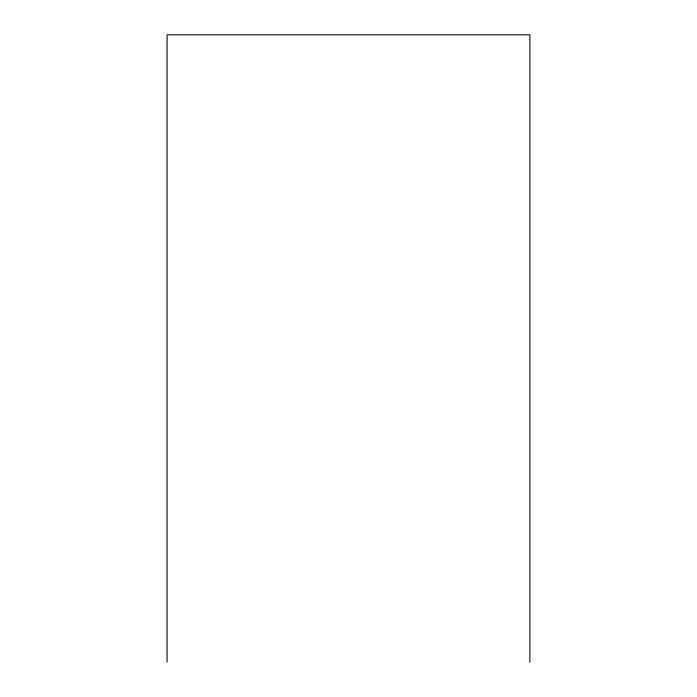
<?xml version="1.0" encoding="UTF-8"?>
<svg xmlns="http://www.w3.org/2000/svg" width="697" height="697" viewBox="0 0 697 697"><rect width="100%" height="100%" fill="white"/><g stroke="black" fill="none" stroke-linecap="round" stroke-linejoin="round"><path stroke-width="1.05" d="M529.912 662.15L529.912 34.85L167.088 34.85L167.088 662.15"/></g></svg>
